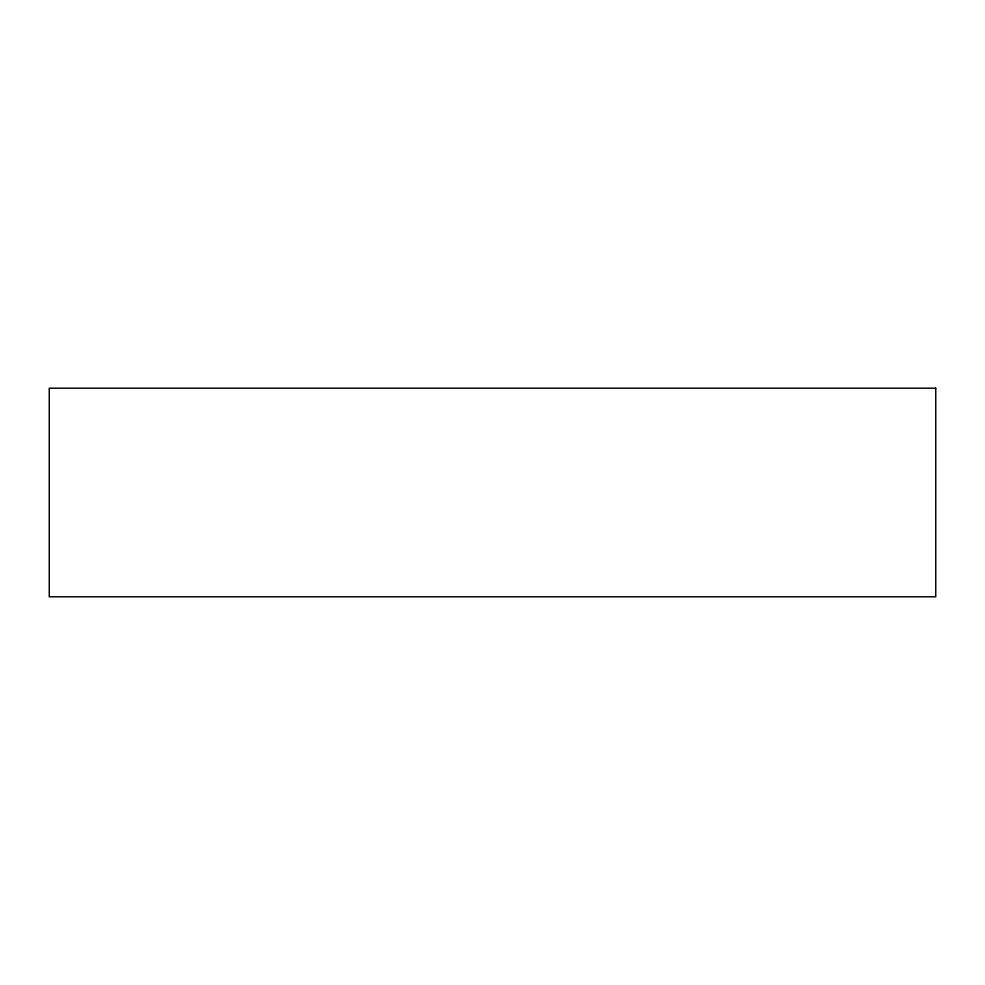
<?xml version="1.0" encoding="UTF-8"?>
<svg xmlns="http://www.w3.org/2000/svg" width="985" height="985" viewBox="0 0 985 985"><rect width="100%" height="100%" fill="white"/><g stroke="black" fill="none" stroke-linecap="round" stroke-linejoin="round"><path stroke-width="1.48" d="M935.75 388.201L49.25 388.201L49.25 596.799L935.75 596.799L935.75 388.201"/></g></svg>
